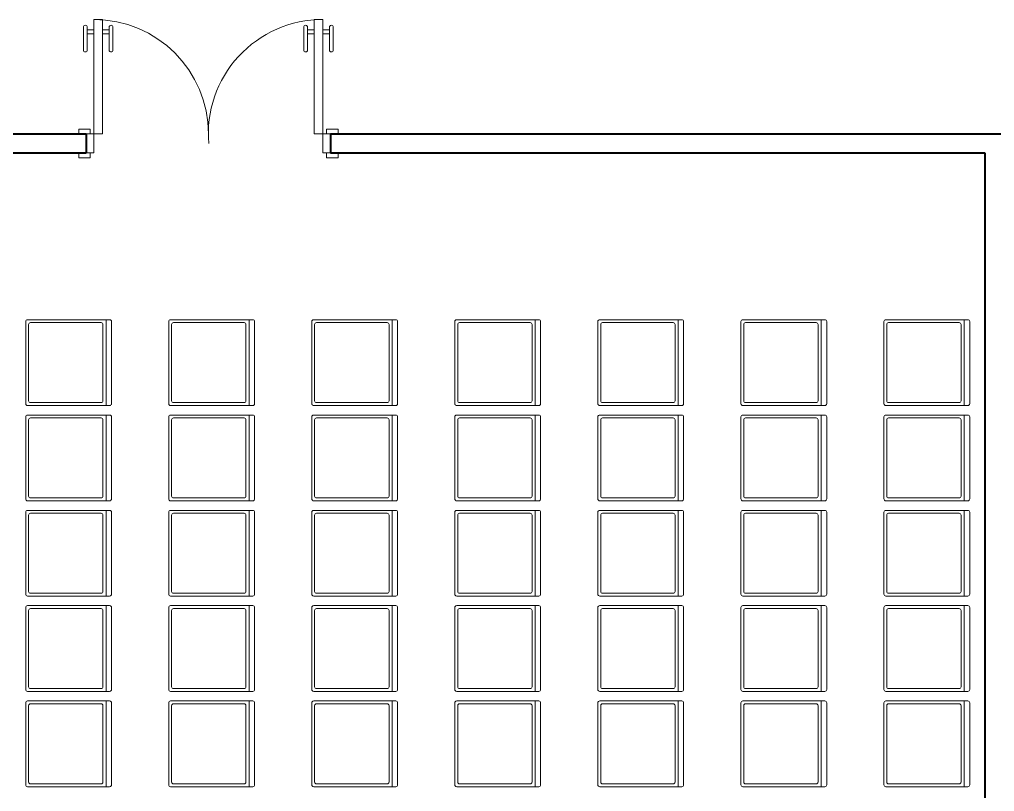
# Model space of a CAD drawing. Header units: millimetres. Extents: x 315.9 to 351.7, y 164.8 to 191.
# Drawn here: x 327.54 to 332.66, y 178.26 to 182.31 of the extents above; entities that cross this region are included whole.
import ezdxf

# ---------------------------------------------------------------- set-up
doc = ezdxf.new("R2010")
doc.units = ezdxf.units.MM
doc.linetypes.add('DASHED2', pattern=[9.525, 6.35, -3.175])
for name, color, linetype, lineweight in [('ARREDI attrezzature - furniture', 175, 'Continuous', 9), ('MURATURA sezioni - section wall', 7, 'Continuous', 40), ('PORTE finestre - doors windows', 252, 'Continuous', 5), ('PROIEZIONI finissime - fine lines', 251, 'Continuous', 9)]:
    doc.layers.add(name, color=color, linetype=linetype, lineweight=lineweight)

msp = doc.modelspace()

# ---------------------------------------------------------------- linework, layer by layer
at = {"layer": 'ARREDI attrezzature - furniture'}
for p, q in [((328.0174, 180.7349), (327.5874, 180.7349)), ((327.9985, 180.7349), (327.9985, 180.2849)), ((328.7674, 180.7349), (328.3374, 180.7349)), ((328.7485, 180.7349), (328.7485, 180.2849)), ((329.5174, 180.7349), (329.0874, 180.7349)), ((329.4985, 180.7349), (329.4985, 180.2849)), ((330.2674, 180.7349), (329.8374, 180.7349)), ((330.2485, 180.7349), (330.2485, 180.2849)), ((331.0174, 180.7349), (330.5874, 180.7349)), ((330.9985, 180.7349), (330.9985, 180.2849)), ((331.7674, 180.7349), (331.3374, 180.7349)), ((331.7485, 180.7349), (331.7485, 180.2849)), ((332.5174, 180.7349), (332.0874, 180.7349)), ((332.4985, 180.7349), (332.4985, 180.2849)), ((327.5774, 180.7249), (327.5774, 180.2949)), ((327.5924, 180.3099), (327.5924, 180.7099)), ((327.6024, 180.7199), (327.9724, 180.7199)), ((327.9824, 180.7099), (327.9824, 180.3099)), ((328.0274, 180.2949), (328.0274, 180.7249)), ((328.3274, 180.7249), (328.3274, 180.2949)), ((328.3424, 180.3099), (328.3424, 180.7099)), ((328.3524, 180.7199), (328.7224, 180.7199)), ((328.7324, 180.7099), (328.7324, 180.3099)), ((328.7774, 180.2949), (328.7774, 180.7249)), ((329.0774, 180.7249), (329.0774, 180.2949)), ((329.0924, 180.3099), (329.0924, 180.7099)), ((329.1024, 180.7199), (329.4724, 180.7199)), ((329.4824, 180.7099), (329.4824, 180.3099)), ((329.5274, 180.2949), (329.5274, 180.7249)), ((329.8274, 180.7249), (329.8274, 180.2949)), ((329.8424, 180.3099), (329.8424, 180.7099)), ((329.8524, 180.7199), (330.2224, 180.7199)), ((330.2324, 180.7099), (330.2324, 180.3099)), ((330.2774, 180.2949), (330.2774, 180.7249)), ((330.5774, 180.7249), (330.5774, 180.2949)), ((330.5924, 180.3099), (330.5924, 180.7099)), ((330.6024, 180.7199), (330.9724, 180.7199)), ((330.9824, 180.7099), (330.9824, 180.3099)), ((331.0274, 180.2949), (331.0274, 180.7249)), ((331.3274, 180.7249), (331.3274, 180.2949)), ((331.3424, 180.3099), (331.3424, 180.7099)), ((331.3524, 180.7199), (331.7224, 180.7199)), ((331.7324, 180.7099), (331.7324, 180.3099)), ((331.7774, 180.2949), (331.7774, 180.7249)), ((332.0774, 180.7249), (332.0774, 180.2949)), ((332.0924, 180.3099), (332.0924, 180.7099)), ((332.1024, 180.7199), (332.4724, 180.7199)), ((332.4824, 180.7099), (332.4824, 180.3099)), ((332.5274, 180.2949), (332.5274, 180.7249)), ((327.5874, 180.2849), (328.0174, 180.2849)), ((327.9724, 180.2999), (327.6024, 180.2999)), ((328.3374, 180.2849), (328.7674, 180.2849)), ((328.7224, 180.2999), (328.3524, 180.2999)), ((329.0874, 180.2849), (329.5174, 180.2849)), ((329.4724, 180.2999), (329.1024, 180.2999)), ((329.8374, 180.2849), (330.2674, 180.2849)), ((330.2224, 180.2999), (329.8524, 180.2999)), ((330.5874, 180.2849), (331.0174, 180.2849)), ((330.9724, 180.2999), (330.6024, 180.2999)), ((331.3374, 180.2849), (331.7674, 180.2849)), ((331.7224, 180.2999), (331.3524, 180.2999)), ((332.0874, 180.2849), (332.5174, 180.2849)), ((332.4724, 180.2999), (332.1024, 180.2999)), ((327.5774, 180.2249), (327.5774, 179.7949)), ((328.0174, 180.2349), (327.5874, 180.2349)), ((327.9985, 180.2349), (327.9985, 179.7849)), ((328.0274, 179.7949), (328.0274, 180.2249)), ((328.3274, 180.2249), (328.3274, 179.7949)), ((328.7674, 180.2349), (328.3374, 180.2349)), ((328.7485, 180.2349), (328.7485, 179.7849)), ((328.7774, 179.7949), (328.7774, 180.2249)), ((329.0774, 180.2249), (329.0774, 179.7949)), ((329.5174, 180.2349), (329.0874, 180.2349)), ((329.4985, 180.2349), (329.4985, 179.7849)), ((329.5274, 179.7949), (329.5274, 180.2249)), ((329.8274, 180.2249), (329.8274, 179.7949)), ((330.2674, 180.2349), (329.8374, 180.2349)), ((330.2485, 180.2349), (330.2485, 179.7849)), ((330.2774, 179.7949), (330.2774, 180.2249)), ((330.5774, 180.2249), (330.5774, 179.7949)), ((331.0174, 180.2349), (330.5874, 180.2349)), ((330.9985, 180.2349), (330.9985, 179.7849)), ((331.0274, 179.7949), (331.0274, 180.2249)), ((331.3274, 180.2249), (331.3274, 179.7949)), ((331.7674, 180.2349), (331.3374, 180.2349)), ((331.7485, 180.2349), (331.7485, 179.7849)), ((331.7774, 179.7949), (331.7774, 180.2249)), ((332.0774, 180.2249), (332.0774, 179.7949)), ((332.5174, 180.2349), (332.0874, 180.2349)), ((332.4985, 180.2349), (332.4985, 179.7849)), ((332.5274, 179.7949), (332.5274, 180.2249)), ((327.5924, 179.8099), (327.5924, 180.2099)), ((327.6024, 180.2199), (327.9724, 180.2199)), ((327.9824, 180.2099), (327.9824, 179.8099)), ((328.3424, 179.8099), (328.3424, 180.2099)), ((328.3524, 180.2199), (328.7224, 180.2199)), ((328.7324, 180.2099), (328.7324, 179.8099)), ((329.0924, 179.8099), (329.0924, 180.2099)), ((329.1024, 180.2199), (329.4724, 180.2199)), ((329.4824, 180.2099), (329.4824, 179.8099)), ((329.8424, 179.8099), (329.8424, 180.2099)), ((329.8524, 180.2199), (330.2224, 180.2199)), ((330.2324, 180.2099), (330.2324, 179.8099)), ((330.5924, 179.8099), (330.5924, 180.2099)), ((330.6024, 180.2199), (330.9724, 180.2199)), ((330.9824, 180.2099), (330.9824, 179.8099)), ((331.3424, 179.8099), (331.3424, 180.2099)), ((331.3524, 180.2199), (331.7224, 180.2199)), ((331.7324, 180.2099), (331.7324, 179.8099)), ((332.0924, 179.8099), (332.0924, 180.2099)), ((332.1024, 180.2199), (332.4724, 180.2199)), ((332.4824, 180.2099), (332.4824, 179.8099)), ((327.5874, 179.7849), (328.0174, 179.7849)), ((327.9724, 179.7999), (327.6024, 179.7999)), ((328.3374, 179.7849), (328.7674, 179.7849)), ((328.7224, 179.7999), (328.3524, 179.7999)), ((329.0874, 179.7849), (329.5174, 179.7849)), ((329.4724, 179.7999), (329.1024, 179.7999)), ((329.8374, 179.7849), (330.2674, 179.7849)), ((330.2224, 179.7999), (329.8524, 179.7999)), ((330.5874, 179.7849), (331.0174, 179.7849)), ((330.9724, 179.7999), (330.6024, 179.7999)), ((331.3374, 179.7849), (331.7674, 179.7849)), ((331.7224, 179.7999), (331.3524, 179.7999)), ((332.0874, 179.7849), (332.5174, 179.7849)), ((332.4724, 179.7999), (332.1024, 179.7999)), ((327.5774, 179.7249), (327.5774, 179.2949)), ((328.0174, 179.7349), (327.5874, 179.7349)), ((327.5924, 179.3099), (327.5924, 179.7099)), ((327.6024, 179.7199), (327.9724, 179.7199)), ((327.9824, 179.7099), (327.9824, 179.3099)), ((327.9985, 179.7349), (327.9985, 179.2849)), ((328.0274, 179.2949), (328.0274, 179.7249)), ((328.3274, 179.7249), (328.3274, 179.2949)), ((328.7674, 179.7349), (328.3374, 179.7349)), ((328.3424, 179.3099), (328.3424, 179.7099)), ((328.3524, 179.7199), (328.7224, 179.7199)), ((328.7324, 179.7099), (328.7324, 179.3099)), ((328.7485, 179.7349), (328.7485, 179.2849)), ((328.7774, 179.2949), (328.7774, 179.7249)), ((329.0774, 179.7249), (329.0774, 179.2949)), ((329.5174, 179.7349), (329.0874, 179.7349)), ((329.0924, 179.3099), (329.0924, 179.7099)), ((329.1024, 179.7199), (329.4724, 179.7199)), ((329.4824, 179.7099), (329.4824, 179.3099)), ((329.4985, 179.7349), (329.4985, 179.2849)), ((329.5274, 179.2949), (329.5274, 179.7249)), ((329.8274, 179.7249), (329.8274, 179.2949)), ((330.2674, 179.7349), (329.8374, 179.7349)), ((329.8424, 179.3099), (329.8424, 179.7099)), ((329.8524, 179.7199), (330.2224, 179.7199)), ((330.2324, 179.7099), (330.2324, 179.3099)), ((330.2485, 179.7349), (330.2485, 179.2849)), ((330.2774, 179.2949), (330.2774, 179.7249)), ((330.5774, 179.7249), (330.5774, 179.2949)), ((331.0174, 179.7349), (330.5874, 179.7349)), ((330.5924, 179.3099), (330.5924, 179.7099)), ((330.6024, 179.7199), (330.9724, 179.7199)), ((330.9824, 179.7099), (330.9824, 179.3099)), ((330.9985, 179.7349), (330.9985, 179.2849)), ((331.0274, 179.2949), (331.0274, 179.7249)), ((331.3274, 179.7249), (331.3274, 179.2949)), ((331.7674, 179.7349), (331.3374, 179.7349)), ((331.3424, 179.3099), (331.3424, 179.7099)), ((331.3524, 179.7199), (331.7224, 179.7199)), ((331.7324, 179.7099), (331.7324, 179.3099)), ((331.7485, 179.7349), (331.7485, 179.2849)), ((331.7774, 179.2949), (331.7774, 179.7249)), ((332.0774, 179.7249), (332.0774, 179.2949)), ((332.5174, 179.7349), (332.0874, 179.7349)), ((332.0924, 179.3099), (332.0924, 179.7099)), ((332.1024, 179.7199), (332.4724, 179.7199)), ((332.4824, 179.7099), (332.4824, 179.3099)), ((332.4985, 179.7349), (332.4985, 179.2849)), ((332.5274, 179.2949), (332.5274, 179.7249)), ((327.5874, 179.2849), (328.0174, 179.2849)), ((327.9724, 179.2999), (327.6024, 179.2999)), ((328.3374, 179.2849), (328.7674, 179.2849)), ((328.7224, 179.2999), (328.3524, 179.2999)), ((329.0874, 179.2849), (329.5174, 179.2849)), ((329.4724, 179.2999), (329.1024, 179.2999)), ((329.8374, 179.2849), (330.2674, 179.2849)), ((330.2224, 179.2999), (329.8524, 179.2999)), ((330.5874, 179.2849), (331.0174, 179.2849)), ((330.9724, 179.2999), (330.6024, 179.2999)), ((331.3374, 179.2849), (331.7674, 179.2849)), ((331.7224, 179.2999), (331.3524, 179.2999)), ((332.0874, 179.2849), (332.5174, 179.2849)), ((332.4724, 179.2999), (332.1024, 179.2999)), ((327.5774, 179.2249), (327.5774, 178.7949)), ((328.0174, 179.2349), (327.5874, 179.2349)), ((327.5924, 178.8099), (327.5924, 179.2099)), ((327.6024, 179.2199), (327.9724, 179.2199)), ((327.9824, 179.2099), (327.9824, 178.8099)), ((327.9985, 179.2349), (327.9985, 178.7849)), ((328.0274, 178.7949), (328.0274, 179.2249)), ((328.3274, 179.2249), (328.3274, 178.7949)), ((328.7674, 179.2349), (328.3374, 179.2349)), ((328.3424, 178.8099), (328.3424, 179.2099)), ((328.3524, 179.2199), (328.7224, 179.2199)), ((328.7324, 179.2099), (328.7324, 178.8099)), ((328.7485, 179.2349), (328.7485, 178.7849)), ((328.7774, 178.7949), (328.7774, 179.2249)), ((329.0774, 179.2249), (329.0774, 178.7949)), ((329.5174, 179.2349), (329.0874, 179.2349)), ((329.0924, 178.8099), (329.0924, 179.2099)), ((329.1024, 179.2199), (329.4724, 179.2199)), ((329.4824, 179.2099), (329.4824, 178.8099)), ((329.4985, 179.2349), (329.4985, 178.7849)), ((329.5274, 178.7949), (329.5274, 179.2249)), ((329.8274, 179.2249), (329.8274, 178.7949)), ((330.2674, 179.2349), (329.8374, 179.2349)), ((329.8424, 178.8099), (329.8424, 179.2099)), ((329.8524, 179.2199), (330.2224, 179.2199)), ((330.2324, 179.2099), (330.2324, 178.8099)), ((330.2485, 179.2349), (330.2485, 178.7849)), ((330.2774, 178.7949), (330.2774, 179.2249)), ((330.5774, 179.2249), (330.5774, 178.7949)), ((331.0174, 179.2349), (330.5874, 179.2349)), ((330.5924, 178.8099), (330.5924, 179.2099)), ((330.6024, 179.2199), (330.9724, 179.2199)), ((330.9824, 179.2099), (330.9824, 178.8099)), ((330.9985, 179.2349), (330.9985, 178.7849)), ((331.0274, 178.7949), (331.0274, 179.2249)), ((331.3274, 179.2249), (331.3274, 178.7949)), ((331.7674, 179.2349), (331.3374, 179.2349)), ((331.3424, 178.8099), (331.3424, 179.2099)), ((331.3524, 179.2199), (331.7224, 179.2199)), ((331.7324, 179.2099), (331.7324, 178.8099)), ((331.7485, 179.2349), (331.7485, 178.7849)), ((331.7774, 178.7949), (331.7774, 179.2249)), ((332.0774, 179.2249), (332.0774, 178.7949)), ((332.5174, 179.2349), (332.0874, 179.2349)), ((332.0924, 178.8099), (332.0924, 179.2099)), ((332.1024, 179.2199), (332.4724, 179.2199)), ((332.4824, 179.2099), (332.4824, 178.8099)), ((332.4985, 179.2349), (332.4985, 178.7849)), ((332.5274, 178.7949), (332.5274, 179.2249)), ((327.9724, 178.7999), (327.6024, 178.7999)), ((328.7224, 178.7999), (328.3524, 178.7999)), ((329.4724, 178.7999), (329.1024, 178.7999)), ((330.2224, 178.7999), (329.8524, 178.7999)), ((330.9724, 178.7999), (330.6024, 178.7999)), ((331.7224, 178.7999), (331.3524, 178.7999)), ((332.4724, 178.7999), (332.1024, 178.7999)), ((327.5874, 178.7849), (328.0174, 178.7849)), ((328.3374, 178.7849), (328.7674, 178.7849)), ((329.0874, 178.7849), (329.5174, 178.7849)), ((329.8374, 178.7849), (330.2674, 178.7849)), ((330.5874, 178.7849), (331.0174, 178.7849)), ((331.3374, 178.7849), (331.7674, 178.7849)), ((332.0874, 178.7849), (332.5174, 178.7849)), ((327.5774, 178.7249), (327.5774, 178.2949)), ((328.0174, 178.7349), (327.5874, 178.7349)), ((327.5924, 178.3099), (327.5924, 178.7099)), ((327.6024, 178.7199), (327.9724, 178.7199)), ((327.9824, 178.7099), (327.9824, 178.3099)), ((327.9985, 178.7349), (327.9985, 178.2849)), ((328.0274, 178.2949), (328.0274, 178.7249)), ((328.3274, 178.7249), (328.3274, 178.2949)), ((328.7674, 178.7349), (328.3374, 178.7349)), ((328.3424, 178.3099), (328.3424, 178.7099)), ((328.3524, 178.7199), (328.7224, 178.7199)), ((328.7324, 178.7099), (328.7324, 178.3099)), ((328.7485, 178.7349), (328.7485, 178.2849)), ((328.7774, 178.2949), (328.7774, 178.7249)), ((329.0774, 178.7249), (329.0774, 178.2949)), ((329.5174, 178.7349), (329.0874, 178.7349)), ((329.0924, 178.3099), (329.0924, 178.7099)), ((329.1024, 178.7199), (329.4724, 178.7199)), ((329.4824, 178.7099), (329.4824, 178.3099)), ((329.4985, 178.7349), (329.4985, 178.2849)), ((329.5274, 178.2949), (329.5274, 178.7249)), ((329.8274, 178.7249), (329.8274, 178.2949)), ((330.2674, 178.7349), (329.8374, 178.7349)), ((329.8424, 178.3099), (329.8424, 178.7099)), ((329.8524, 178.7199), (330.2224, 178.7199)), ((330.2324, 178.7099), (330.2324, 178.3099)), ((330.2485, 178.7349), (330.2485, 178.2849)), ((330.2774, 178.2949), (330.2774, 178.7249)), ((330.5774, 178.7249), (330.5774, 178.2949)), ((331.0174, 178.7349), (330.5874, 178.7349)), ((330.5924, 178.3099), (330.5924, 178.7099)), ((330.6024, 178.7199), (330.9724, 178.7199)), ((330.9824, 178.7099), (330.9824, 178.3099)), ((330.9985, 178.7349), (330.9985, 178.2849)), ((331.0274, 178.2949), (331.0274, 178.7249)), ((331.3274, 178.7249), (331.3274, 178.2949)), ((331.7674, 178.7349), (331.3374, 178.7349)), ((331.3424, 178.3099), (331.3424, 178.7099)), ((331.3524, 178.7199), (331.7224, 178.7199)), ((331.7324, 178.7099), (331.7324, 178.3099)), ((331.7485, 178.7349), (331.7485, 178.2849)), ((331.7774, 178.2949), (331.7774, 178.7249)), ((332.0774, 178.7249), (332.0774, 178.2949)), ((332.5174, 178.7349), (332.0874, 178.7349)), ((332.0924, 178.3099), (332.0924, 178.7099)), ((332.1024, 178.7199), (332.4724, 178.7199)), ((332.4824, 178.7099), (332.4824, 178.3099)), ((332.4985, 178.7349), (332.4985, 178.2849)), ((332.5274, 178.2949), (332.5274, 178.7249)), ((327.5874, 178.2849), (328.0174, 178.2849)), ((327.9724, 178.2999), (327.6024, 178.2999)), ((328.3374, 178.2849), (328.7674, 178.2849)), ((328.7224, 178.2999), (328.3524, 178.2999)), ((329.0874, 178.2849), (329.5174, 178.2849)), ((329.4724, 178.2999), (329.1024, 178.2999)), ((329.8374, 178.2849), (330.2674, 178.2849)), ((330.2224, 178.2999), (329.8524, 178.2999)), ((330.5874, 178.2849), (331.0174, 178.2849)), ((330.9724, 178.2999), (330.6024, 178.2999)), ((331.3374, 178.2849), (331.7674, 178.2849)), ((331.7224, 178.2999), (331.3524, 178.2999)), ((332.0874, 178.2849), (332.5174, 178.2849)), ((332.4724, 178.2999), (332.1024, 178.2999))]:
    msp.add_line(p, q, dxfattribs=at)
for centre, start, end in [((327.5874, 180.7249), 90, 180), ((328.0174, 180.7249), 0, 90), ((328.3374, 180.7249), 90, 180), ((328.7674, 180.7249), 0, 90), ((329.0874, 180.7249), 90, 180), ((329.5174, 180.7249), 0, 90), ((329.8374, 180.7249), 90, 180), ((330.2674, 180.7249), 0, 90), ((330.5874, 180.7249), 90, 180), ((331.0174, 180.7249), 0, 90), ((331.3374, 180.7249), 90, 180), ((331.7674, 180.7249), 0, 90), ((332.0874, 180.7249), 90, 180), ((332.5174, 180.7249), 0, 90), ((327.6024, 180.7099), 90, 180), ((327.9724, 180.7099), 0, 90), ((328.3524, 180.7099), 90, 180), ((328.7224, 180.7099), 0, 90), ((329.1024, 180.7099), 90, 180), ((329.4724, 180.7099), 0, 90), ((329.8524, 180.7099), 90, 180), ((330.2224, 180.7099), 0, 90), ((330.6024, 180.7099), 90, 180), ((330.9724, 180.7099), 0, 90), ((331.3524, 180.7099), 90, 180), ((331.7224, 180.7099), 0, 90), ((332.1024, 180.7099), 90, 180), ((332.4724, 180.7099), 0, 90), ((327.5874, 180.2949), 180, 270), ((327.6024, 180.3099), 180, 270), ((327.9724, 180.3099), 270, 0), ((328.0174, 180.2949), 270, 0), ((328.3374, 180.2949), 180, 270), ((328.3524, 180.3099), 180, 270), ((328.7224, 180.3099), 270, 0), ((328.7674, 180.2949), 270, 0), ((329.0874, 180.2949), 180, 270), ((329.1024, 180.3099), 180, 270), ((329.4724, 180.3099), 270, 0), ((329.5174, 180.2949), 270, 0), ((329.8374, 180.2949), 180, 270), ((329.8524, 180.3099), 180, 270), ((330.2224, 180.3099), 270, 0), ((330.2674, 180.2949), 270, 0), ((330.5874, 180.2949), 180, 270), ((330.6024, 180.3099), 180, 270), ((330.9724, 180.3099), 270, 0), ((331.0174, 180.2949), 270, 0), ((331.3374, 180.2949), 180, 270), ((331.3524, 180.3099), 180, 270), ((331.7224, 180.3099), 270, 0), ((331.7674, 180.2949), 270, 0), ((332.0874, 180.2949), 180, 270), ((332.1024, 180.3099), 180, 270), ((332.4724, 180.3099), 270, 0), ((332.5174, 180.2949), 270, 0), ((327.5874, 180.2249), 90, 180), ((328.0174, 180.2249), 0, 90), ((328.3374, 180.2249), 90, 180), ((328.7674, 180.2249), 0, 90), ((329.0874, 180.2249), 90, 180), ((329.5174, 180.2249), 0, 90), ((329.8374, 180.2249), 90, 180), ((330.2674, 180.2249), 0, 90), ((330.5874, 180.2249), 90, 180), ((331.0174, 180.2249), 0, 90), ((331.3374, 180.2249), 90, 180), ((331.7674, 180.2249), 0, 90), ((332.0874, 180.2249), 90, 180), ((332.5174, 180.2249), 0, 90), ((327.6024, 180.2099), 90, 180), ((327.9724, 180.2099), 0, 90), ((328.3524, 180.2099), 90, 180), ((328.7224, 180.2099), 0, 90), ((329.1024, 180.2099), 90, 180), ((329.4724, 180.2099), 0, 90), ((329.8524, 180.2099), 90, 180), ((330.2224, 180.2099), 0, 90), ((330.6024, 180.2099), 90, 180), ((330.9724, 180.2099), 0, 90), ((331.3524, 180.2099), 90, 180), ((331.7224, 180.2099), 0, 90), ((332.1024, 180.2099), 90, 180), ((332.4724, 180.2099), 0, 90), ((327.5874, 179.7949), 180, 270), ((327.6024, 179.8099), 180, 270), ((327.9724, 179.8099), 270, 0), ((328.0174, 179.7949), 270, 0), ((328.3374, 179.7949), 180, 270), ((328.3524, 179.8099), 180, 270), ((328.7224, 179.8099), 270, 0), ((328.7674, 179.7949), 270, 0), ((329.0874, 179.7949), 180, 270), ((329.1024, 179.8099), 180, 270), ((329.4724, 179.8099), 270, 0), ((329.5174, 179.7949), 270, 0), ((329.8374, 179.7949), 180, 270), ((329.8524, 179.8099), 180, 270), ((330.2224, 179.8099), 270, 0), ((330.2674, 179.7949), 270, 0), ((330.5874, 179.7949), 180, 270), ((330.6024, 179.8099), 180, 270), ((330.9724, 179.8099), 270, 0), ((331.0174, 179.7949), 270, 0), ((331.3374, 179.7949), 180, 270), ((331.3524, 179.8099), 180, 270), ((331.7224, 179.8099), 270, 0), ((331.7674, 179.7949), 270, 0), ((332.0874, 179.7949), 180, 270), ((332.1024, 179.8099), 180, 270), ((332.4724, 179.8099), 270, 0), ((332.5174, 179.7949), 270, 0), ((327.5874, 179.7249), 90, 180), ((327.6024, 179.7099), 90, 180), ((327.9724, 179.7099), 0, 90), ((328.0174, 179.7249), 0, 90), ((328.3374, 179.7249), 90, 180), ((328.3524, 179.7099), 90, 180), ((328.7224, 179.7099), 0, 90), ((328.7674, 179.7249), 0, 90), ((329.0874, 179.7249), 90, 180), ((329.1024, 179.7099), 90, 180), ((329.4724, 179.7099), 0, 90), ((329.5174, 179.7249), 0, 90), ((329.8374, 179.7249), 90, 180), ((329.8524, 179.7099), 90, 180), ((330.2224, 179.7099), 0, 90), ((330.2674, 179.7249), 0, 90), ((330.5874, 179.7249), 90, 180), ((330.6024, 179.7099), 90, 180), ((330.9724, 179.7099), 0, 90), ((331.0174, 179.7249), 0, 90), ((331.3374, 179.7249), 90, 180), ((331.3524, 179.7099), 90, 180), ((331.7224, 179.7099), 0, 90), ((331.7674, 179.7249), 0, 90), ((332.0874, 179.7249), 90, 180), ((332.1024, 179.7099), 90, 180), ((332.4724, 179.7099), 0, 90), ((332.5174, 179.7249), 0, 90), ((327.6024, 179.3099), 180, 270), ((327.9724, 179.3099), 270, 0), ((328.3524, 179.3099), 180, 270), ((328.7224, 179.3099), 270, 0), ((329.1024, 179.3099), 180, 270), ((329.4724, 179.3099), 270, 0), ((329.8524, 179.3099), 180, 270), ((330.2224, 179.3099), 270, 0), ((330.6024, 179.3099), 180, 270), ((330.9724, 179.3099), 270, 0), ((331.3524, 179.3099), 180, 270), ((331.7224, 179.3099), 270, 0), ((332.1024, 179.3099), 180, 270), ((332.4724, 179.3099), 270, 0), ((327.5874, 179.2949), 180, 270), ((328.0174, 179.2949), 270, 0), ((328.3374, 179.2949), 180, 270), ((328.7674, 179.2949), 270, 0), ((329.0874, 179.2949), 180, 270), ((329.5174, 179.2949), 270, 0), ((329.8374, 179.2949), 180, 270), ((330.2674, 179.2949), 270, 0), ((330.5874, 179.2949), 180, 270), ((331.0174, 179.2949), 270, 0), ((331.3374, 179.2949), 180, 270), ((331.7674, 179.2949), 270, 0), ((332.0874, 179.2949), 180, 270), ((332.5174, 179.2949), 270, 0), ((327.5874, 179.2249), 90, 180), ((327.6024, 179.2099), 90, 180), ((327.9724, 179.2099), 0, 90), ((328.0174, 179.2249), 0, 90), ((328.3374, 179.2249), 90, 180), ((328.3524, 179.2099), 90, 180), ((328.7224, 179.2099), 0, 90), ((328.7674, 179.2249), 0, 90), ((329.0874, 179.2249), 90, 180), ((329.1024, 179.2099), 90, 180), ((329.4724, 179.2099), 0, 90), ((329.5174, 179.2249), 0, 90), ((329.8374, 179.2249), 90, 180), ((329.8524, 179.2099), 90, 180), ((330.2224, 179.2099), 0, 90), ((330.2674, 179.2249), 0, 90), ((330.5874, 179.2249), 90, 180), ((330.6024, 179.2099), 90, 180), ((330.9724, 179.2099), 0, 90), ((331.0174, 179.2249), 0, 90), ((331.3374, 179.2249), 90, 180), ((331.3524, 179.2099), 90, 180), ((331.7224, 179.2099), 0, 90), ((331.7674, 179.2249), 0, 90), ((332.0874, 179.2249), 90, 180), ((332.1024, 179.2099), 90, 180), ((332.4724, 179.2099), 0, 90), ((332.5174, 179.2249), 0, 90), ((327.5874, 178.7949), 180, 270), ((327.6024, 178.8099), 180, 270), ((327.9724, 178.8099), 270, 0), ((328.0174, 178.7949), 270, 0), ((328.3374, 178.7949), 180, 270), ((328.3524, 178.8099), 180, 270), ((328.7224, 178.8099), 270, 0), ((328.7674, 178.7949), 270, 0), ((329.0874, 178.7949), 180, 270), ((329.1024, 178.8099), 180, 270), ((329.4724, 178.8099), 270, 0), ((329.5174, 178.7949), 270, 0), ((329.8374, 178.7949), 180, 270), ((329.8524, 178.8099), 180, 270), ((330.2224, 178.8099), 270, 0), ((330.2674, 178.7949), 270, 0), ((330.5874, 178.7949), 180, 270), ((330.6024, 178.8099), 180, 270), ((330.9724, 178.8099), 270, 0), ((331.0174, 178.7949), 270, 0), ((331.3374, 178.7949), 180, 270), ((331.3524, 178.8099), 180, 270), ((331.7224, 178.8099), 270, 0), ((331.7674, 178.7949), 270, 0), ((332.0874, 178.7949), 180, 270), ((332.1024, 178.8099), 180, 270), ((332.4724, 178.8099), 270, 0), ((332.5174, 178.7949), 270, 0), ((327.5874, 178.7249), 90, 180), ((327.6024, 178.7099), 90, 180), ((327.9724, 178.7099), 0, 90), ((328.0174, 178.7249), 0, 90), ((328.3374, 178.7249), 90, 180), ((328.3524, 178.7099), 90, 180), ((328.7224, 178.7099), 0, 90), ((328.7674, 178.7249), 0, 90), ((329.0874, 178.7249), 90, 180), ((329.1024, 178.7099), 90, 180), ((329.4724, 178.7099), 0, 90), ((329.5174, 178.7249), 0, 90), ((329.8374, 178.7249), 90, 180), ((329.8524, 178.7099), 90, 180), ((330.2224, 178.7099), 0, 90), ((330.2674, 178.7249), 0, 90), ((330.5874, 178.7249), 90, 180), ((330.6024, 178.7099), 90, 180), ((330.9724, 178.7099), 0, 90), ((331.0174, 178.7249), 0, 90), ((331.3374, 178.7249), 90, 180), ((331.3524, 178.7099), 90, 180), ((331.7224, 178.7099), 0, 90), ((331.7674, 178.7249), 0, 90), ((332.0874, 178.7249), 90, 180), ((332.1024, 178.7099), 90, 180), ((332.4724, 178.7099), 0, 90), ((332.5174, 178.7249), 0, 90), ((327.5874, 178.2949), 180, 270), ((327.6024, 178.3099), 180, 270), ((327.9724, 178.3099), 270, 0), ((328.0174, 178.2949), 270, 0), ((328.3374, 178.2949), 180, 270), ((328.3524, 178.3099), 180, 270), ((328.7224, 178.3099), 270, 0), ((328.7674, 178.2949), 270, 0), ((329.0874, 178.2949), 180, 270), ((329.1024, 178.3099), 180, 270), ((329.4724, 178.3099), 270, 0), ((329.5174, 178.2949), 270, 0), ((329.8374, 178.2949), 180, 270), ((329.8524, 178.3099), 180, 270), ((330.2224, 178.3099), 270, 0), ((330.2674, 178.2949), 270, 0), ((330.5874, 178.2949), 180, 270), ((330.6024, 178.3099), 180, 270), ((330.9724, 178.3099), 270, 0), ((331.0174, 178.2949), 270, 0), ((331.3374, 178.2949), 180, 270), ((331.3524, 178.3099), 180, 270), ((331.7224, 178.3099), 270, 0), ((331.7674, 178.2949), 270, 0), ((332.0874, 178.2949), 180, 270), ((332.1024, 178.3099), 180, 270), ((332.4724, 178.3099), 270, 0), ((332.5174, 178.2949), 270, 0)]:
    msp.add_arc(centre, 0.01, start, end, dxfattribs=at)
at = {"layer": 'MURATURA sezioni - section wall', "linetype": 'Continuous'}
for p, q in [((322.759, 181.71), (327.895, 181.71)), ((327.895, 181.71), (327.895, 181.61)), ((329.175, 181.71), (329.175, 181.61)), ((329.175, 181.71), (332.8294, 181.7099)), ((324.8621, 181.61), (327.895, 181.61)), ((329.175, 181.61), (332.6074, 181.61)), ((332.6074, 181.61), (332.6074, 174.9098))]:
    msp.add_line(p, q, dxfattribs=at)
at = {"layer": 'PORTE finestre - doors windows'}
for p, q in [((327.88, 182.27), (327.88, 182.15)), ((327.9, 182.27), (327.9, 182.15)), ((327.935, 182.31), (327.935, 181.61)), ((327.935, 182.31), (327.98, 182.31)), ((327.98, 182.31), (327.98, 181.71)), ((328.015, 182.27), (328.015, 182.15)), ((328.035, 182.27), (328.035, 182.15)), ((329.035, 182.27), (329.035, 182.15)), ((329.055, 182.27), (329.055, 182.15)), ((329.09, 182.31), (329.135, 182.31)), ((329.09, 181.71), (329.09, 182.31)), ((329.135, 182.31), (329.135, 181.61)), ((329.17, 182.27), (329.17, 182.15)), ((329.19, 182.27), (329.19, 182.15)), ((327.935, 182.255), (327.9, 182.255)), ((327.935, 182.235), (327.9, 182.235)), ((328.015, 182.255), (327.98, 182.255)), ((328.015, 182.235), (327.98, 182.235)), ((329.09, 182.255), (329.055, 182.255)), ((329.09, 182.235), (329.055, 182.235)), ((329.17, 182.255), (329.135, 182.255)), ((329.17, 182.235), (329.135, 182.235)), ((327.915, 181.735), (327.855, 181.735)), ((327.855, 181.735), (327.855, 181.71)), ((327.855, 181.71), (327.98, 181.71)), ((327.895, 181.61), (327.895, 181.71)), ((327.915, 181.71), (327.915, 181.735)), ((329.215, 181.71), (329.09, 181.71)), ((329.155, 181.735), (329.215, 181.735)), ((329.155, 181.71), (329.155, 181.735)), ((329.175, 181.61), (329.175, 181.71)), ((329.215, 181.735), (329.215, 181.71)), ((327.855, 181.585), (327.855, 181.61)), ((327.855, 181.61), (327.935, 181.61)), ((327.915, 181.61), (327.915, 181.585)), ((329.215, 181.61), (329.135, 181.61)), ((329.155, 181.61), (329.155, 181.585)), ((329.215, 181.585), (329.215, 181.61)), ((327.915, 181.585), (327.855, 181.585)), ((329.155, 181.585), (329.215, 181.585))]:
    msp.add_line(p, q, dxfattribs=at)
for centre, start, end in [((327.89, 182.27), 0, 180), ((328.025, 182.27), 0, 180), ((329.045, 182.27), 0, 180), ((329.18, 182.27), 0, 180), ((327.89, 182.15), 180, 0), ((328.025, 182.15), 180, 0), ((329.045, 182.15), 180, 0), ((329.18, 182.15), 180, 0)]:
    msp.add_arc(centre, 0.01, start, end, dxfattribs=at)
at = {"layer": 'PROIEZIONI finissime - fine lines', "linetype": 'DASHED2', "ltscale": 1500}
for centre, start, end in [((327.935, 181.71), 0, 90), ((329.135, 181.71), 90, 184.7802)]:
    msp.add_arc(centre, 0.6, start, end, dxfattribs=at)

doc.saveas('drawing.dxf')
